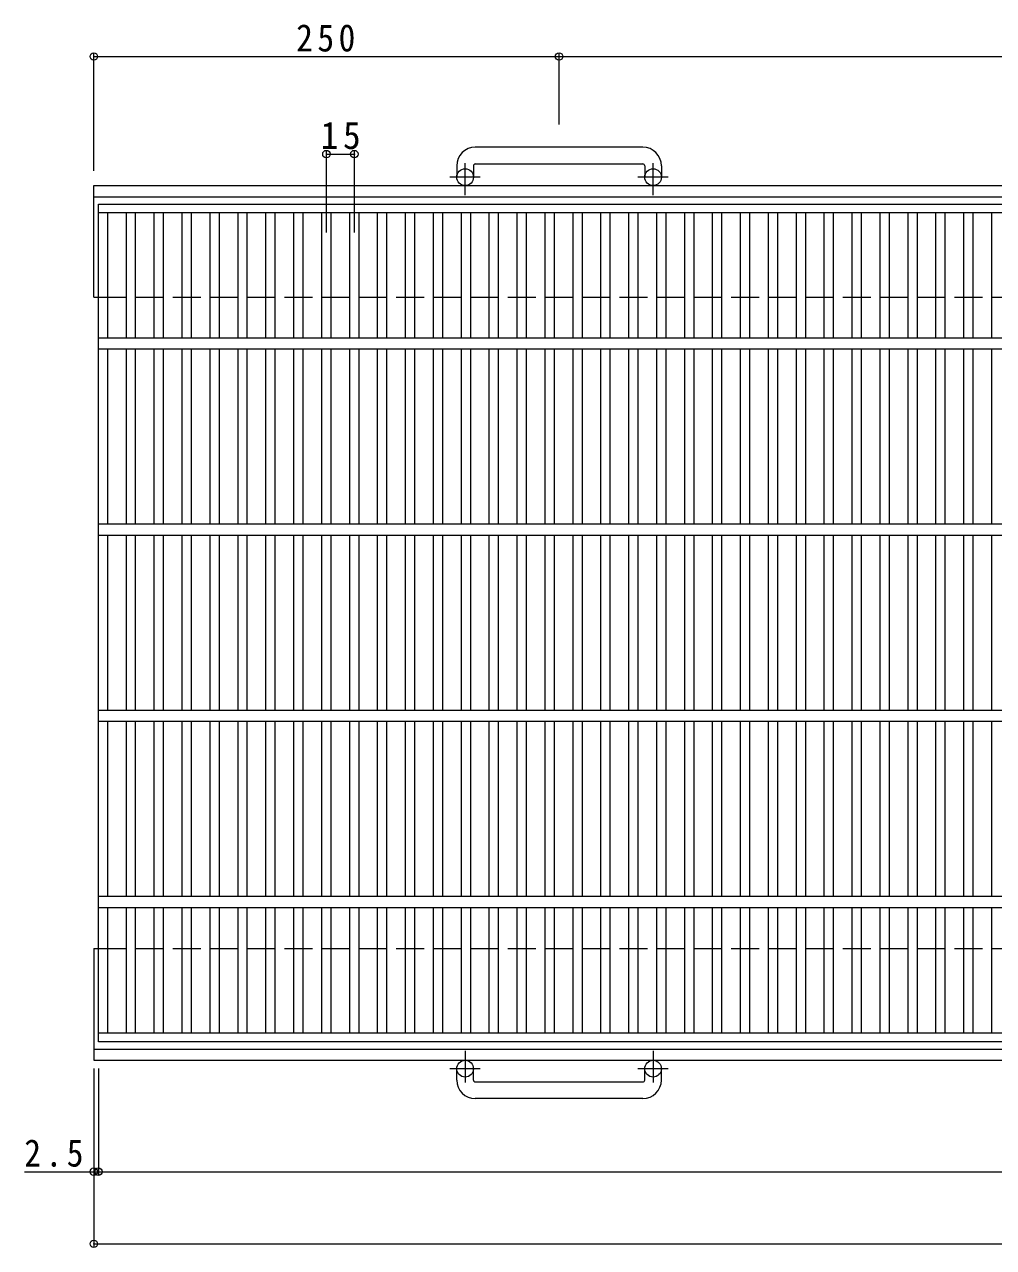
# Model space of a CAD drawing. Units: millimetres, scale not verified. Extents: x -893 to 926, y -688 to 630.
# Drawn here: x -893 to -372, y -135 to 522 of the extents above; entities that cross this region are included whole.
import ezdxf

# ---------------------------------------------------------------- set-up
doc = ezdxf.new("R2010")
doc.units = ezdxf.units.MM
doc.header["$LTSCALE"] = 5
doc.header["$PDMODE"] = 32
doc.header["$PDSIZE"] = 4
doc.linetypes.add('CHAIN1', pattern=[8, 5, -1, 1, -1])
doc.linetypes.add('DASHED3', pattern=[4, 3, -1])
for name, color, linetype, lineweight in [('1-1_1-1ﾚｲﾔ', 2, 'Continuous', 9), ('1-2_1-2ﾚｲﾔ', 3, 'Continuous', 9), ('1-4_1-4ﾚｲﾔ', 7, 'Continuous', 9)]:
    doc.layers.add(name, color=color, linetype=linetype, lineweight=lineweight)
doc.styles.add('ＭＳ ゴシック', font='')
doc.styles.get('ＭＳ ゴシック').set_extended_font_data('MS Gothic')

msp = doc.modelspace()

# ---------------------------------------------------------------- linework, layer by layer
at = {"layer": '1-1_1-1ﾚｲﾔ'}
for p, q in [((-560.891, 456.12), (-650.89, 456.12)), ((-650.89, 447.12), (-560.891, 447.12)), ((-660.89, 446.12), (-660.89, 440.02)), ((-651.891, 446.12), (-651.891, 440.02)), ((-559.891, 446.12), (-559.891, 440.02)), ((-550.891, 446.12), (-550.891, 440.02)), ((-855.891, 375.52), (-855.891, 435.52)), ((-855.891, 435.52), (330.532, 435.52)), ((-855.891, 429.52), (329.273, 429.52)), ((-855.891, 375.52), (-853.391, 375.52)), ((-855.891, 25.52), (-855.891, -34.48)), ((-855.891, 25.52), (-853.391, 25.52)), ((-855.891, -28.48), (318.316, -28.48)), ((-855.891, -34.48), (317.058, -34.48)), ((-660.89, -45.08), (-660.89, -38.981)), ((-651.891, -45.08), (-651.891, -38.981)), ((-559.891, -45.08), (-559.891, -38.981)), ((-550.891, -45.08), (-550.891, -38.981)), ((-650.89, -46.08), (-560.891, -46.08)), ((-560.891, -55.08), (-650.89, -55.08))]:
    msp.add_line(p, q, dxfattribs=at)
at = {"layer": '1-1_1-1ﾚｲﾔ', "linetype": 'CHAIN1'}
for p, q in [((-656.391, 430.413), (-656.391, 447.51)), ((-555.39, 430.413), (-555.39, 447.51)), ((-648.228, 440.02), (-664.635, 440.02)), ((-547.228, 440.02), (-563.635, 440.02)), ((-656.391, -29.373), (-656.391, -46.471)), ((-555.39, -29.373), (-555.39, -46.471)), ((-648.228, -38.981), (-664.635, -38.981)), ((-547.228, -38.981), (-563.635, -38.981))]:
    msp.add_line(p, q, dxfattribs=at)
at = {"layer": '1-1_1-1ﾚｲﾔ', "linetype": 'DASHED3'}
for p, q in [((-853.391, 375.52), (317.943, 375.52)), ((-853.391, 25.52), (329.647, 25.52))]:
    msp.add_line(p, q, dxfattribs=at)
at = {"layer": '1-1_1-1ﾚｲﾔ'}
for centre in [(-656.391, 440.02), (-555.391, 440.02), (-656.391, -38.981), (-555.391, -38.981)]:
    msp.add_circle(centre, 4.5, dxfattribs=at)
for centre, radius, start, end in [((-650.89, 446.12), 10, 90, 180), ((-560.891, 446.12), 10, 0, 90), ((-650.89, 446.12), 1, 90, 180), ((-560.891, 446.12), 1, 0, 90), ((-650.89, -45.08), 10, 180, 270), ((-650.89, -45.08), 1, 180, 270), ((-560.891, -45.08), 10, 270, 0), ((-560.891, -45.08), 1, 270, 0)]:
    msp.add_arc(centre, radius, start, end, dxfattribs=at)
at = {"layer": '1-2_1-2ﾚｲﾔ'}
for p, q in [((-853.391, -24.48), (-853.391, 425.52)), ((-853.391, 425.52), (141.609, 425.52)), ((-853.391, 421.02), (141.609, 421.02)), ((-848.39, 353.52), (-848.39, 421.02)), ((-838.391, 353.52), (-838.391, 421.02)), ((-833.39, 353.52), (-833.39, 421.02)), ((-823.391, 353.52), (-823.391, 421.02)), ((-818.39, 353.52), (-818.39, 421.02)), ((-808.391, 353.52), (-808.391, 421.02)), ((-803.39, 353.52), (-803.39, 421.02)), ((-793.391, 353.52), (-793.391, 421.02)), ((-788.39, 353.52), (-788.39, 421.02)), ((-778.391, 353.52), (-778.391, 421.02)), ((-773.39, 353.52), (-773.39, 421.02)), ((-763.391, 353.52), (-763.391, 421.02)), ((-758.39, 353.52), (-758.39, 421.02)), ((-748.391, 353.52), (-748.391, 421.02)), ((-743.39, 353.52), (-743.39, 421.02)), ((-733.391, 353.52), (-733.391, 421.02)), ((-728.39, 353.52), (-728.39, 421.02)), ((-718.391, 353.52), (-718.391, 421.02)), ((-713.39, 353.52), (-713.39, 421.02)), ((-703.391, 353.52), (-703.391, 421.02)), ((-698.39, 353.52), (-698.39, 421.02)), ((-688.391, 353.52), (-688.391, 421.02)), ((-683.39, 353.52), (-683.39, 421.02)), ((-673.391, 353.52), (-673.391, 421.02)), ((-668.39, 353.52), (-668.39, 421.02)), ((-658.391, 353.52), (-658.391, 421.02)), ((-653.39, 353.52), (-653.39, 421.02)), ((-643.391, 353.52), (-643.391, 421.02)), ((-638.39, 353.52), (-638.39, 421.02)), ((-628.391, 353.52), (-628.391, 421.02)), ((-623.39, 353.52), (-623.39, 421.02)), ((-613.391, 353.52), (-613.391, 421.02)), ((-608.39, 353.52), (-608.39, 421.02)), ((-598.391, 353.52), (-598.391, 421.02)), ((-593.39, 353.52), (-593.39, 421.02)), ((-583.391, 353.52), (-583.391, 421.02)), ((-578.39, 353.52), (-578.39, 421.02)), ((-568.391, 353.52), (-568.391, 421.02)), ((-563.39, 353.52), (-563.39, 421.02)), ((-553.391, 353.52), (-553.391, 421.02)), ((-548.39, 353.52), (-548.39, 421.02)), ((-538.391, 353.52), (-538.391, 421.02)), ((-533.39, 353.52), (-533.39, 421.02)), ((-523.391, 353.52), (-523.391, 421.02)), ((-518.39, 353.52), (-518.39, 421.02)), ((-508.391, 353.52), (-508.391, 421.02)), ((-503.39, 353.52), (-503.39, 421.02)), ((-493.391, 353.52), (-493.391, 421.02)), ((-488.39, 353.52), (-488.39, 421.02)), ((-478.391, 353.52), (-478.391, 421.02)), ((-473.39, 353.52), (-473.39, 421.02)), ((-463.391, 353.52), (-463.391, 421.02)), ((-458.39, 353.52), (-458.39, 421.02)), ((-448.391, 353.52), (-448.391, 421.02)), ((-443.39, 353.52), (-443.39, 421.02)), ((-433.391, 353.52), (-433.391, 421.02)), ((-428.39, 353.52), (-428.39, 421.02)), ((-418.391, 353.52), (-418.391, 421.02)), ((-413.39, 353.52), (-413.39, 421.02)), ((-403.391, 353.52), (-403.391, 421.02)), ((-398.39, 353.52), (-398.39, 421.02)), ((-388.391, 353.52), (-388.391, 421.02)), ((-383.39, 353.52), (-383.39, 421.02)), ((-373.391, 353.52), (-373.391, 421.02)), ((141.609, 353.52), (-853.391, 353.52)), ((141.609, 347.52), (-853.391, 347.52)), ((-848.39, 253.52), (-848.39, 347.52)), ((-838.391, 253.52), (-838.391, 347.52)), ((-833.39, 253.52), (-833.39, 347.52)), ((-823.391, 253.52), (-823.391, 347.52)), ((-818.39, 253.52), (-818.39, 347.52)), ((-808.391, 253.52), (-808.391, 347.52)), ((-803.39, 253.52), (-803.39, 347.52)), ((-793.391, 253.52), (-793.391, 347.52)), ((-788.39, 253.52), (-788.39, 347.52)), ((-778.391, 253.52), (-778.391, 347.52)), ((-773.39, 253.52), (-773.39, 347.52)), ((-763.391, 253.52), (-763.391, 347.52)), ((-758.39, 253.52), (-758.39, 347.52)), ((-748.391, 253.52), (-748.391, 347.52)), ((-743.39, 253.52), (-743.39, 347.52)), ((-733.391, 253.52), (-733.391, 347.52)), ((-728.39, 253.52), (-728.39, 347.52)), ((-718.391, 253.52), (-718.391, 347.52)), ((-713.39, 253.52), (-713.39, 347.52)), ((-703.391, 253.52), (-703.391, 347.52)), ((-698.39, 253.52), (-698.39, 347.52)), ((-688.391, 253.52), (-688.391, 347.52)), ((-683.39, 253.52), (-683.39, 347.52)), ((-673.391, 253.52), (-673.391, 347.52)), ((-668.39, 253.52), (-668.39, 347.52)), ((-658.391, 253.52), (-658.391, 347.52)), ((-653.39, 253.52), (-653.39, 347.52)), ((-643.391, 253.52), (-643.391, 347.52)), ((-638.39, 253.52), (-638.39, 347.52)), ((-628.391, 253.52), (-628.391, 347.52)), ((-623.39, 253.52), (-623.39, 347.52)), ((-613.391, 253.52), (-613.391, 347.52)), ((-608.39, 253.52), (-608.39, 347.52)), ((-598.391, 253.52), (-598.391, 347.52)), ((-593.39, 253.52), (-593.39, 347.52)), ((-583.391, 253.52), (-583.391, 347.52)), ((-578.39, 253.52), (-578.39, 347.52)), ((-568.391, 253.52), (-568.391, 347.52)), ((-563.39, 253.52), (-563.39, 347.52)), ((-553.391, 253.52), (-553.391, 347.52)), ((-548.39, 253.52), (-548.39, 347.52)), ((-538.391, 253.52), (-538.391, 347.52)), ((-533.39, 253.52), (-533.39, 347.52)), ((-523.391, 253.52), (-523.391, 347.52)), ((-518.39, 253.52), (-518.39, 347.52)), ((-508.391, 253.52), (-508.391, 347.52)), ((-503.39, 253.52), (-503.39, 347.52)), ((-493.391, 253.52), (-493.391, 347.52)), ((-488.39, 253.52), (-488.39, 347.52)), ((-478.391, 253.52), (-478.391, 347.52)), ((-473.39, 253.52), (-473.39, 347.52)), ((-463.391, 253.52), (-463.391, 347.52)), ((-458.39, 253.52), (-458.39, 347.52)), ((-448.391, 253.52), (-448.391, 347.52)), ((-443.39, 253.52), (-443.39, 347.52)), ((-433.391, 253.52), (-433.391, 347.52)), ((-428.39, 253.52), (-428.39, 347.52)), ((-418.391, 253.52), (-418.391, 347.52)), ((-413.39, 253.52), (-413.39, 347.52)), ((-403.391, 253.52), (-403.391, 347.52)), ((-398.39, 253.52), (-398.39, 347.52)), ((-388.391, 253.52), (-388.391, 347.52)), ((-383.39, 253.52), (-383.39, 347.52)), ((-373.391, 253.52), (-373.391, 347.52)), ((141.609, 253.52), (-853.391, 253.52)), ((141.609, 247.52), (-853.391, 247.52)), ((-848.39, 153.52), (-848.39, 247.52)), ((-838.391, 153.52), (-838.391, 247.52)), ((-833.39, 153.52), (-833.39, 247.52)), ((-823.391, 153.52), (-823.391, 247.52)), ((-818.39, 153.52), (-818.39, 247.52)), ((-808.391, 153.52), (-808.391, 247.52)), ((-803.39, 153.52), (-803.39, 247.52)), ((-793.391, 153.52), (-793.391, 247.52)), ((-788.39, 153.52), (-788.39, 247.52)), ((-778.391, 153.52), (-778.391, 247.52)), ((-773.39, 153.52), (-773.39, 247.52)), ((-763.391, 153.52), (-763.391, 247.52)), ((-758.39, 153.52), (-758.39, 247.52)), ((-748.391, 153.52), (-748.391, 247.52)), ((-743.39, 153.52), (-743.39, 247.52)), ((-733.391, 153.52), (-733.391, 247.52)), ((-728.39, 153.52), (-728.39, 247.52)), ((-718.391, 153.52), (-718.391, 247.52)), ((-713.39, 153.52), (-713.39, 247.52)), ((-703.391, 153.52), (-703.391, 247.52)), ((-698.39, 153.52), (-698.39, 247.52)), ((-688.391, 153.52), (-688.391, 247.52)), ((-683.39, 153.52), (-683.39, 247.52)), ((-673.391, 153.52), (-673.391, 247.52)), ((-668.39, 153.52), (-668.39, 247.52)), ((-658.391, 153.52), (-658.391, 247.52)), ((-653.39, 153.52), (-653.39, 247.52)), ((-643.391, 153.52), (-643.391, 247.52)), ((-638.39, 153.52), (-638.39, 247.52)), ((-628.391, 153.52), (-628.391, 247.52)), ((-623.39, 153.52), (-623.39, 247.52)), ((-613.391, 153.52), (-613.391, 247.52)), ((-608.39, 153.52), (-608.39, 247.52)), ((-598.391, 153.52), (-598.391, 247.52)), ((-593.39, 153.52), (-593.39, 247.52)), ((-583.391, 153.52), (-583.391, 247.52)), ((-578.39, 153.52), (-578.39, 247.52)), ((-568.391, 153.52), (-568.391, 247.52)), ((-563.39, 153.52), (-563.39, 247.52)), ((-553.391, 153.52), (-553.391, 247.52)), ((-548.39, 153.52), (-548.39, 247.52)), ((-538.391, 153.52), (-538.391, 247.52)), ((-533.39, 153.52), (-533.39, 247.52)), ((-523.391, 153.52), (-523.391, 247.52)), ((-518.39, 153.52), (-518.39, 247.52)), ((-508.391, 153.52), (-508.391, 247.52)), ((-503.39, 153.52), (-503.39, 247.52)), ((-493.391, 153.52), (-493.391, 247.52)), ((-488.39, 153.52), (-488.39, 247.52)), ((-478.391, 153.52), (-478.391, 247.52)), ((-473.39, 153.52), (-473.39, 247.52)), ((-463.391, 153.52), (-463.391, 247.52)), ((-458.39, 153.52), (-458.39, 247.52)), ((-448.391, 153.52), (-448.391, 247.52)), ((-443.39, 153.52), (-443.39, 247.52)), ((-433.391, 153.52), (-433.391, 247.52)), ((-428.39, 153.52), (-428.39, 247.52)), ((-418.391, 153.52), (-418.391, 247.52)), ((-413.39, 153.52), (-413.39, 247.52)), ((-403.391, 153.52), (-403.391, 247.52)), ((-398.39, 153.52), (-398.39, 247.52)), ((-388.391, 153.52), (-388.391, 247.52)), ((-383.39, 153.52), (-383.39, 247.52)), ((-373.391, 153.52), (-373.391, 247.52)), ((141.609, 153.52), (-853.391, 153.52)), ((141.609, 147.52), (-853.391, 147.52)), ((-848.39, 53.52), (-848.39, 147.52)), ((-838.391, 53.52), (-838.391, 147.52)), ((-833.39, 53.52), (-833.39, 147.52)), ((-823.391, 53.52), (-823.391, 147.52)), ((-818.39, 53.52), (-818.39, 147.52)), ((-808.391, 53.52), (-808.391, 147.52)), ((-803.39, 53.52), (-803.39, 147.52)), ((-793.391, 53.52), (-793.391, 147.52)), ((-788.39, 53.52), (-788.39, 147.52)), ((-778.391, 53.52), (-778.391, 147.52)), ((-773.39, 53.52), (-773.39, 147.52)), ((-763.391, 53.52), (-763.391, 147.52)), ((-758.39, 53.52), (-758.39, 147.52)), ((-748.391, 53.52), (-748.391, 147.52)), ((-743.39, 53.52), (-743.39, 147.52)), ((-733.391, 53.52), (-733.391, 147.52)), ((-728.39, 53.52), (-728.39, 147.52)), ((-718.391, 53.52), (-718.391, 147.52)), ((-713.39, 53.52), (-713.39, 147.52)), ((-703.391, 53.52), (-703.391, 147.52)), ((-698.39, 53.52), (-698.39, 147.52)), ((-688.391, 53.52), (-688.391, 147.52)), ((-683.39, 53.52), (-683.39, 147.52)), ((-673.391, 53.52), (-673.391, 147.52)), ((-668.39, 53.52), (-668.39, 147.52)), ((-658.391, 53.52), (-658.391, 147.52)), ((-653.39, 53.52), (-653.39, 147.52)), ((-643.391, 53.52), (-643.391, 147.52)), ((-638.39, 53.52), (-638.39, 147.52)), ((-628.391, 53.52), (-628.391, 147.52)), ((-623.39, 53.52), (-623.39, 147.52)), ((-613.391, 53.52), (-613.391, 147.52)), ((-608.39, 53.52), (-608.39, 147.52)), ((-598.391, 53.52), (-598.391, 147.52)), ((-593.39, 53.52), (-593.39, 147.52)), ((-583.391, 53.52), (-583.391, 147.52)), ((-578.39, 53.52), (-578.39, 147.52)), ((-568.391, 53.52), (-568.391, 147.52)), ((-563.39, 53.52), (-563.39, 147.52)), ((-553.391, 53.52), (-553.391, 147.52)), ((-548.39, 53.52), (-548.39, 147.52)), ((-538.391, 53.52), (-538.391, 147.52)), ((-533.39, 53.52), (-533.39, 147.52)), ((-523.391, 53.52), (-523.391, 147.52)), ((-518.39, 53.52), (-518.39, 147.52)), ((-508.391, 53.52), (-508.391, 147.52)), ((-503.39, 53.52), (-503.39, 147.52)), ((-493.391, 53.52), (-493.391, 147.52)), ((-488.39, 53.52), (-488.39, 147.52)), ((-478.391, 53.52), (-478.391, 147.52)), ((-473.39, 53.52), (-473.39, 147.52)), ((-463.391, 53.52), (-463.391, 147.52)), ((-458.39, 53.52), (-458.39, 147.52)), ((-448.391, 53.52), (-448.391, 147.52)), ((-443.39, 53.52), (-443.39, 147.52)), ((-433.391, 53.52), (-433.391, 147.52)), ((-428.39, 53.52), (-428.39, 147.52)), ((-418.391, 53.52), (-418.391, 147.52)), ((-413.39, 53.52), (-413.39, 147.52)), ((-403.391, 53.52), (-403.391, 147.52)), ((-398.39, 53.52), (-398.39, 147.52)), ((-388.391, 53.52), (-388.391, 147.52)), ((-383.39, 53.52), (-383.39, 147.52)), ((-373.391, 53.52), (-373.391, 147.52)), ((141.609, 53.52), (-853.391, 53.52)), ((141.609, 47.52), (-853.391, 47.52)), ((-848.39, -19.981), (-848.39, 47.52)), ((-838.391, -19.981), (-838.391, 47.52)), ((-833.39, -19.981), (-833.39, 47.52)), ((-823.391, -19.981), (-823.391, 47.52)), ((-818.39, -19.981), (-818.39, 47.52)), ((-808.391, -19.981), (-808.391, 47.52)), ((-803.39, -19.981), (-803.39, 47.52)), ((-793.391, -19.981), (-793.391, 47.52)), ((-788.39, -19.981), (-788.39, 47.52)), ((-778.391, -19.981), (-778.391, 47.52)), ((-773.39, -19.981), (-773.39, 47.52)), ((-763.391, -19.981), (-763.391, 47.52)), ((-758.39, -19.981), (-758.39, 47.52)), ((-748.391, -19.981), (-748.391, 47.52)), ((-743.39, -19.981), (-743.39, 47.52)), ((-733.391, -19.981), (-733.391, 47.52)), ((-728.39, -19.981), (-728.39, 47.52)), ((-718.391, -19.981), (-718.391, 47.52)), ((-713.39, -19.981), (-713.39, 47.52)), ((-703.391, -19.981), (-703.391, 47.52)), ((-698.39, -19.981), (-698.39, 47.52)), ((-688.391, -19.981), (-688.391, 47.52)), ((-683.39, -19.981), (-683.39, 47.52)), ((-673.391, -19.981), (-673.391, 47.52)), ((-668.39, -19.981), (-668.39, 47.52)), ((-658.391, -19.981), (-658.391, 47.52)), ((-653.39, -19.981), (-653.39, 47.52)), ((-643.391, -19.981), (-643.391, 47.52)), ((-638.39, -19.981), (-638.39, 47.52)), ((-628.391, -19.981), (-628.391, 47.52)), ((-623.39, -19.981), (-623.39, 47.52)), ((-613.391, -19.981), (-613.391, 47.52)), ((-608.39, -19.981), (-608.39, 47.52)), ((-598.391, -19.981), (-598.391, 47.52)), ((-593.39, -19.981), (-593.39, 47.52)), ((-583.391, -19.981), (-583.391, 47.52)), ((-578.39, -19.981), (-578.39, 47.52)), ((-568.391, -19.981), (-568.391, 47.52)), ((-563.39, -19.981), (-563.39, 47.52)), ((-553.391, -19.981), (-553.391, 47.52)), ((-548.39, -19.981), (-548.39, 47.52)), ((-538.391, -19.981), (-538.391, 47.52)), ((-533.39, -19.981), (-533.39, 47.52)), ((-523.391, -19.981), (-523.391, 47.52)), ((-518.39, -19.981), (-518.39, 47.52)), ((-508.391, -19.981), (-508.391, 47.52)), ((-503.39, -19.981), (-503.39, 47.52)), ((-493.391, -19.981), (-493.391, 47.52)), ((-488.39, -19.981), (-488.39, 47.52)), ((-478.391, -19.981), (-478.391, 47.52)), ((-473.39, -19.981), (-473.39, 47.52)), ((-463.391, -19.981), (-463.391, 47.52)), ((-458.39, -19.981), (-458.39, 47.52)), ((-448.391, -19.981), (-448.391, 47.52)), ((-443.39, -19.981), (-443.39, 47.52)), ((-433.391, -19.981), (-433.391, 47.52)), ((-428.39, -19.981), (-428.39, 47.52)), ((-418.391, -19.981), (-418.391, 47.52)), ((-413.39, -19.981), (-413.39, 47.52)), ((-403.391, -19.981), (-403.391, 47.52)), ((-398.39, -19.981), (-398.39, 47.52)), ((-388.391, -19.981), (-388.391, 47.52)), ((-383.39, -19.981), (-383.39, 47.52)), ((-373.391, -19.981), (-373.391, 47.52)), ((141.609, -19.981), (-853.391, -19.981)), ((141.609, -24.48), (-853.391, -24.48))]:
    msp.add_line(p, q, dxfattribs=at)
at = {"layer": '1-4_1-4ﾚｲﾔ'}
for p, q in [((-855.891, 443.491), (-855.891, 506.303)), ((-605.891, 468.291), (-605.891, 506.303)), ((-855.891, 504.803), (-605.891, 504.803)), ((-605.891, 504.803), (333.492, 504.803)), ((-730.89, 410.196), (-730.89, 453.91)), ((-715.89, 410.196), (-715.89, 453.91)), ((-730.89, 452.41), (-715.89, 452.41)), ((-855.891, -38.806), (-855.891, -134.568)), ((-853.391, -38.806), (-853.391, -95.811)), ((-893.134, -94.311), (141.609, -94.311)), ((-855.891, -133.068), (316.216, -133.068))]:
    msp.add_line(p, q, dxfattribs=at)
for p in [(-855.891, 504.803), (-605.891, 504.803), (-730.89, 452.41), (-715.89, 452.41), (-855.891, -94.311), (-853.391, -94.311), (-855.891, -133.068)]:
    msp.add_point(p, dxfattribs=at)

# ---------------------------------------------------------------- texts
at = {"layer": '1-4_1-4ﾚｲﾔ', "color": 2, "char_height": 14.66, "attachment_point": 7, "style": 'ＭＳ ゴシック'}
for s, insert in [('\\T1.27;\\W0.9;250', (-747.141, 507.303)), ('\\T1.27;\\W0.95;15', (-734.016, 454.91)), ('\\T1.27;\\W0.9;2.5', (-893.221, -91.811))]:
    msp.add_mtext(s, dxfattribs=dict(at, insert=insert))

doc.saveas('drawing.dxf')
